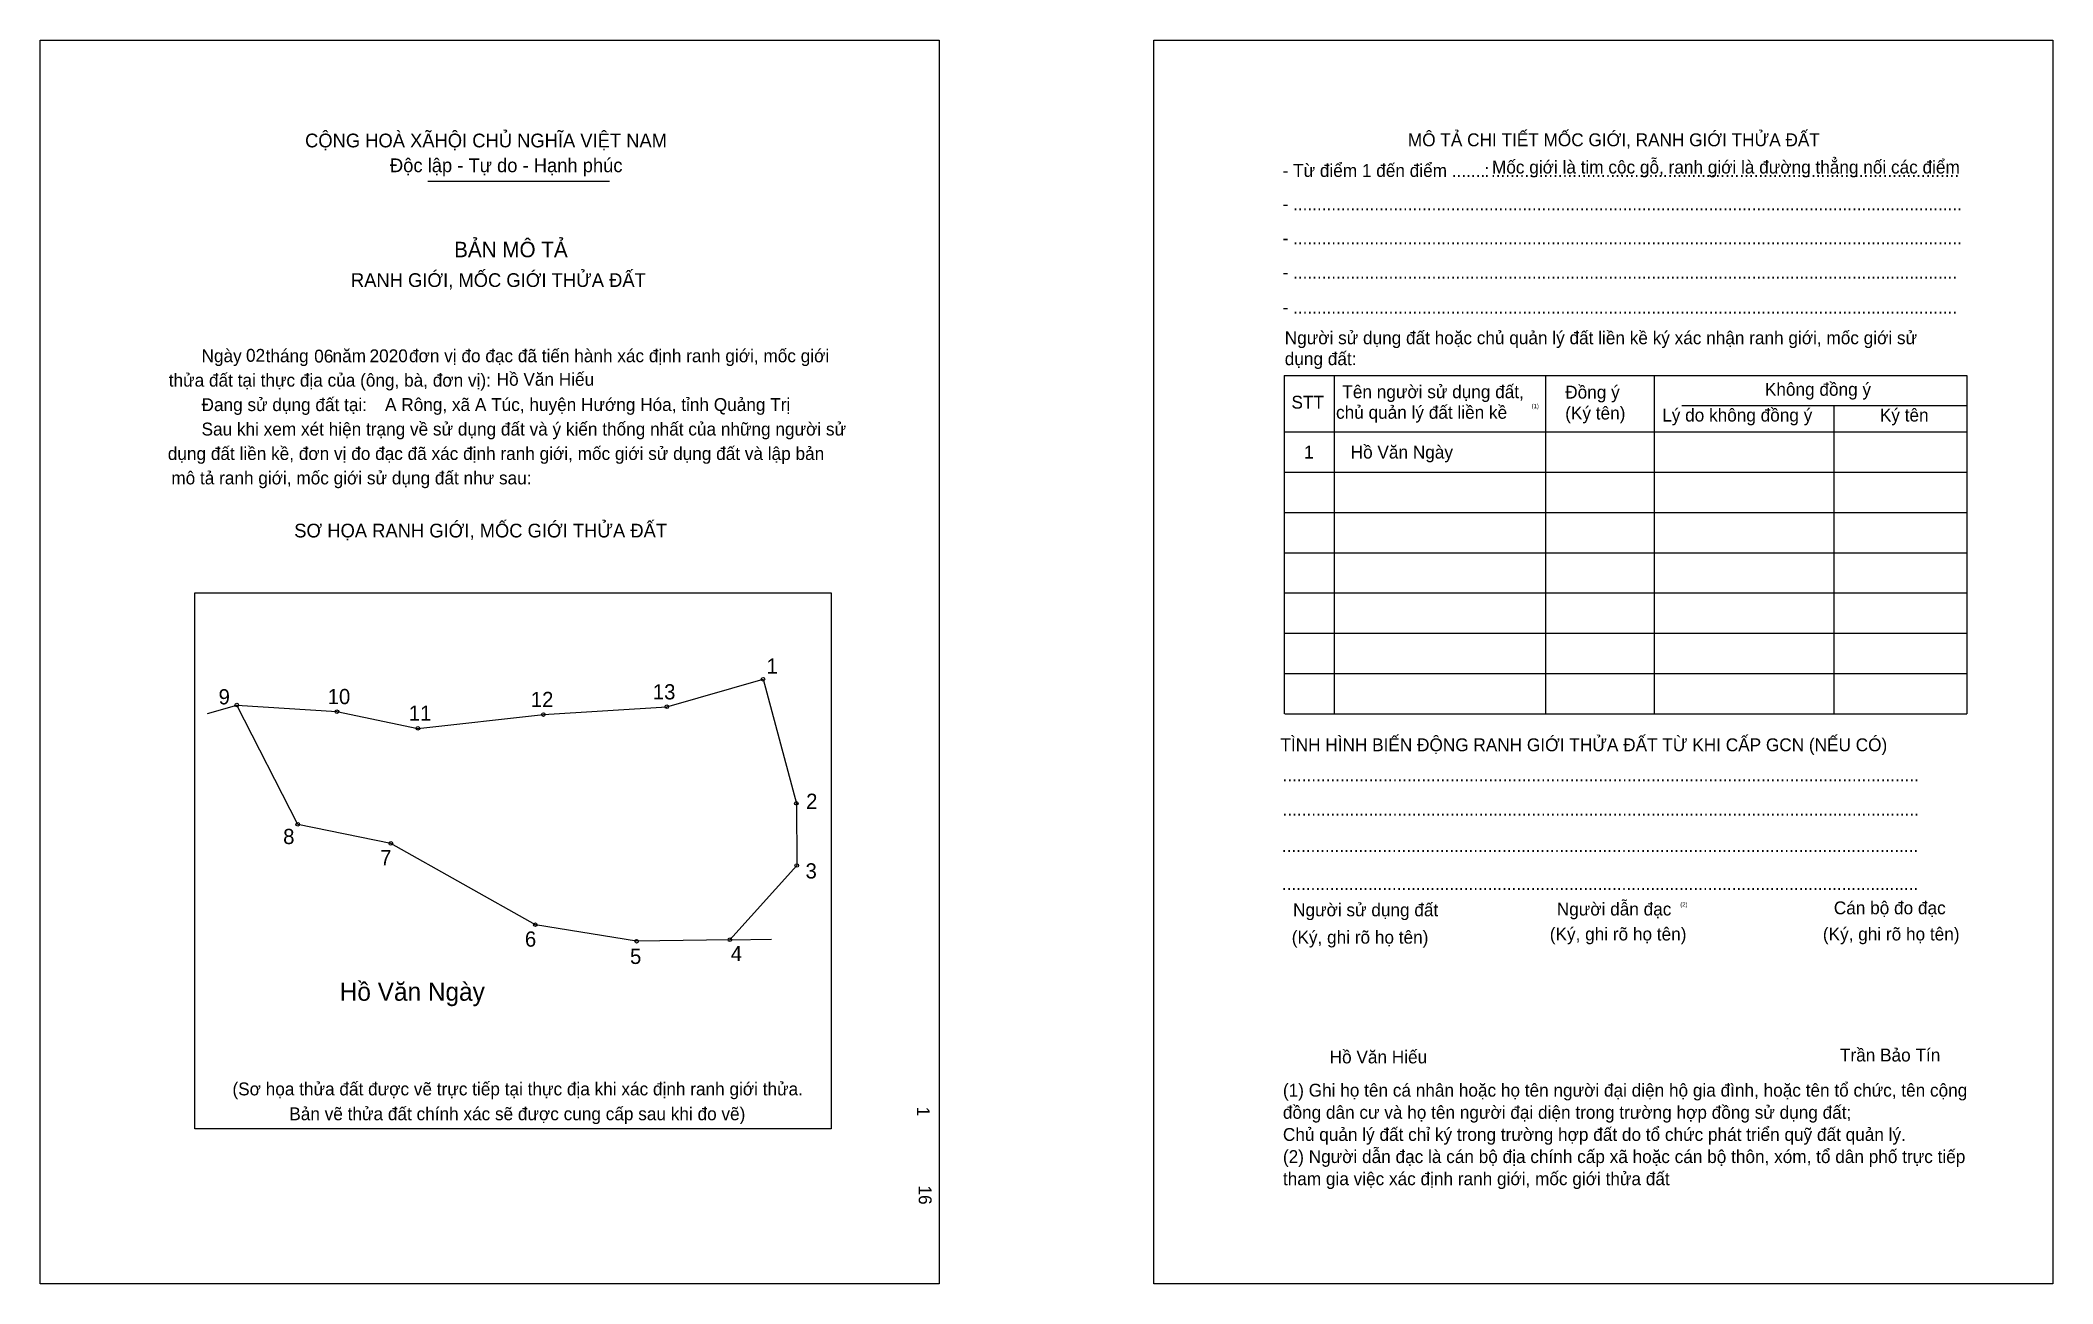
# Model space of a CAD drawing. Extents: x 546064 to 546514, y 1824070 to 1824348.
import ezdxf

# ---------------------------------------------------------------- set-up
doc = ezdxf.new("R2010")
doc.units = 0
for name, color, linetype in [('bmtKhungInTrang1', 7, 'Continuous'), ('bmtKhungInTrang2', 7, 'Continuous'), ('bmtNoiDung', 7, 'Continuous'), ('bmtTemplate', 7, 'Continuous'), ('CanhThua', 7, 'Continuous'), ('MocDinhThua', 7, 'Continuous'), ('RauThua', 7, 'Continuous'), ('SoHieuDinhThua', 7, 'Continuous'), ('TenChuLanCan', 7, 'Continuous')]:
    doc.layers.add(name, color=color, linetype=linetype)

msp = doc.modelspace()

# ---------------------------------------------------------------- linework, layer by layer
at = {"layer": 'bmtKhungInTrang1'}
msp.add_lwpolyline([(546064.12, 1824347.74), (546265.18, 1824347.74), (546265.18, 1824069.65), (546064.12, 1824069.65)], close=True, dxfattribs=at)
at = {"layer": 'bmtKhungInTrang2'}
msp.add_lwpolyline([(546313.12, 1824347.74), (546514.18, 1824347.74), (546514.18, 1824069.65), (546313.12, 1824069.65)], close=True, dxfattribs=at)
at = {"layer": 'bmtTemplate'}
for p, q in [((546150.76, 1824316.23), (546191.42, 1824316.23)), ((546353.46, 1824272.74), (546353.46, 1824197.14)), ((546400.75, 1824272.74), (546400.75, 1824197.14)), ((546425.08, 1824272.83), (546425.08, 1824197.14)), ((546494.93, 1824272.74), (546494.93, 1824197.14)), ((546431.26, 1824266.08), (546494.93, 1824266.08)), ((546342.43, 1824260.14), (546494.93, 1824260.14)), ((546342.43, 1824251.14), (546494.93, 1824251.14)), ((546342.43, 1824242.14), (546494.93, 1824242.14)), ((546342.43, 1824233.14), (546494.93, 1824233.14)), ((546342.43, 1824224.14), (546494.93, 1824224.14)), ((546342.43, 1824215.14), (546494.93, 1824215.14)), ((546342.43, 1824206.14), (546494.93, 1824206.14)), ((546342.43, 1824197.14), (546494.93, 1824197.14))]:
    msp.add_line(p, q, dxfattribs=at)
for points in [[(546342.33, 1824272.74), (546494.93, 1824272.74)], [(546342.33, 1824272.74), (546342.33, 1824197.14)], [(546465.25, 1824265.99), (546465.25, 1824197.14)]]:
    msp.add_lwpolyline(points, dxfattribs=at)
msp.add_lwpolyline([(546098.71, 1824104.29), (546098.71, 1824224.13), (546240.97, 1824224.13), (546240.97, 1824104.29)], close=True, dxfattribs=at)
at = {"layer": 'CanhThua'}
for p, q in [((546204.22, 1824198.68), (546225.75, 1824204.85)), ((546225.75, 1824204.85), (546233.21, 1824177.09)), ((546121.72, 1824172.39), (546108.06, 1824199.05)), ((546108.06, 1824199.05), (546130.46, 1824197.6)), ((546130.46, 1824197.6), (546148.57, 1824193.86)), ((546148.57, 1824193.86), (546176.63, 1824196.93)), ((546176.63, 1824196.93), (546204.22, 1824198.68)), ((546233.21, 1824177.09), (546233.3, 1824163.19)), ((546142.54, 1824168.13), (546121.72, 1824172.39)), ((546174.84, 1824149.95), (546142.54, 1824168.13)), ((546233.3, 1824163.19), (546218.34, 1824146.59)), ((546197.49, 1824146.26), (546174.84, 1824149.95)), ((546218.34, 1824146.59), (546197.49, 1824146.26))]:
    msp.add_line(p, q, dxfattribs=at)
at = {"layer": 'MocDinhThua'}
for centre in [(546225.75, 1824204.85), (546108.06, 1824199.05), (546130.46, 1824197.6), (546176.63, 1824196.93), (546204.22, 1824198.68), (546148.57, 1824193.86), (546233.21, 1824177.09), (546121.72, 1824172.39), (546142.54, 1824168.13), (546233.3, 1824163.19), (546174.84, 1824149.95), (546218.34, 1824146.59), (546197.49, 1824146.26)]:
    msp.add_circle(centre, 0.408, dxfattribs=at)
at = {"layer": 'RauThua'}
for p, q in [((546101.52, 1824197.21), (546108.06, 1824199.05)), ((546218.34, 1824146.59), (546227.63, 1824146.74))]:
    msp.add_line(p, q, dxfattribs=at)

# ---------------------------------------------------------------- texts
at = {"layer": 'bmtNoiDung'}
for s, height, p in [('02', 2.877, (546110.13, 1824275.84)), ('06', 2.877, (546125.38, 1824275.67)), ('2020', 2.877, (546137.76, 1824275.74)), ('Hồ Văn Hiếu', 2.8768, (546166.18, 1824270.48)), ('A Rông, xã A Túc, huyện Hướng Hóa, tỉnh Quảng Trị', 2.8768, (546141.22, 1824264.83)), ('1', 2.88, (546346.76, 1824254.2)), ('Hồ Văn Ngày ', 2.8768, (546357.17, 1824254.2)), ('Hồ Văn Hiếu', 2.8768, (546352.47, 1824118.94))]:
    msp.add_text(s, height=height, dxfattribs=at).set_placement(p)
for s, height, p in [('1', 2.88, (546260.17, 1824109.24)), ('16', 2.877, (546260.58, 1824091.63))]:
    msp.add_text(s, height=height, rotation=270, dxfattribs=at).set_placement(p)
at = {"layer": 'bmtTemplate'}
for s, height, p in [('CỘNG HOÀ XÃHỘI CHỦ NGHĨA VIỆT NAM', 3.0686, (546123.34, 1824323.79)), ('MÔ TẢ CHI TIẾT MỐC GIỚI, RANH GIỚI THỬA ĐẤT', 2.8757, (546369.97, 1824324.04)), ('Độc lập - Tự do - Hạnh phúc', 3.0686, (546142.32, 1824318.24)), ('- Từ điểm 1 đến điểm .......', 2.8757, (546341.94, 1824317.18)), (':', 2.88, (546387.12, 1824317.18)), ('Mốc giới là tim cộc gỗ, ranh giới là đường thẳng nối các điểm', 2.8757, (546388.78, 1824317.94)), ('..................................................................................................', 2.8757, (546388.54, 1824317.18)), ('- ............................................................................................................................................', 2.87568, (546341.94, 1824309.73)), ('BẢN MÔ TẢ', 3.452, (546156.68, 1824299.22)), ('- ............................................................................................................................................', 2.87568, (546341.94, 1824302.08)), ('RANH GIỚI, MỐC GIỚI THỬA ĐẤT', 3.0686, (546133.6, 1824292.57)), ('- ...........................................................................................................................................', 2.87568, (546341.94, 1824294.43)), ('- ...........................................................................................................................................', 2.87568, (546341.94, 1824286.6)), ('Người sử dụng đất hoặc chủ quản lý đất liền kề ký xác nhận ranh giới, mốc giới sử', 2.8757, (546342.43, 1824279.76)), ('Ngày     tháng     năm         đơn vị đo đạc đã tiến hành xác định ranh giới, mốc giới ', 2.8768, (546100.19, 1824275.74)), ('dụng đất:', 2.876, (546342.43, 1824275.08)), ('thửa đất tại thực địa của (ông, bà, đơn vị):', 2.8768, (546092.86, 1824270.28)), ('Tên người sử dụng đất,', 2.8757, (546355.31, 1824267.7)), ('Đồng ý', 2.876, (546405.15, 1824267.61)), ('Không đồng ý', 2.8757, (546449.81, 1824268.24)), ('Đang sử dụng đất tại:', 2.8768, (546100.19, 1824264.81)), ('STT', 2.876, (546343.93, 1824265.36)), ('chủ quản lý đất liền kề', 2.8757, (546353.9, 1824263.1)), ('(1)', 0.959, (546397.64, 1824265.46)), ('(Ký tên)', 2.876, (546405.15, 1824262.93)), ('Lý do không đồng ý', 2.8757, (546426.84, 1824262.48)), ('Ký tên', 2.876, (546475.51, 1824262.48)), ('Sau khi xem xét hiện trạng về sử dụng đất và ý kiến thống nhất của những người sử ', 2.8768, (546100.19, 1824259.35)), ('dụng đất liền kề, đơn vị đo đạc đã xác định ranh giới, mốc giới sử dụng đất và lập bản', 2.8768, (546092.64, 1824253.88)), ('mô tả ranh giới, mốc giới sử dụng đất như sau:', 2.8768, (546093.43, 1824248.42)), ('SƠ HỌA RANH GIỚI, MỐC GIỚI THỬA ĐẤT', 3.0686, (546120.92, 1824236.55)), ('TÌNH HÌNH BIẾN ĐỘNG RANH GIỚI THỬA ĐẤT TỪ KHI CẤP GCN (NẾU CÓ)', 2.8757, (546341.46, 1824188.74)), ('.....................................................................................................................................', 2.87999, (546341.94, 1824181.98)), ('.....................................................................................................................................', 2.87999, (546341.94, 1824174.33)), ('.....................................................................................................................................', 2.87999, (546341.79, 1824166.23)), ('.....................................................................................................................................', 2.87999, (546341.79, 1824157.68)), ('Người sử dụng đất', 2.8757, (546344.29, 1824151.83)), ('Người dẫn đạc', 2.8757, (546403.27, 1824152.01)), ('(2)', 0.959, (546430.88, 1824153.99)), ('Cán bộ đo đạc', 2.8757, (546465.22, 1824152.28)), ('(Ký, ghi rõ họ tên)', 2.8757, (546343.99, 1824145.71)), ('(Ký, ghi rõ họ tên)', 2.8757, (546401.7, 1824146.43)), ('(Ký, ghi rõ họ tên)', 2.8757, (546462.77, 1824146.43)), ('Trần Bảo Tín', 2.8757, (546466.59, 1824119.36)), ('(Sơ họa thửa đất được vẽ trực tiếp tại thực địa khi xác định ranh giới thửa.', 2.8768, (546107.1, 1824111.78)), ('(1) Ghi họ tên cá nhân hoặc họ tên người đại diện hộ gia đình, hoặc tên tổ chức, tên cộng', 2.8757, (546342.02, 1824111.5)), ('Bản vẽ thửa đất chính xác sẽ được cung cấp sau khi đo vẽ)', 2.8768, (546119.82, 1824106.22)), ('đồng dân cư và họ tên người đại diện trong trường hợp đồng sử dụng đất;', 2.8757, (546342.02, 1824106.55)), ('Chủ quản lý đất chỉ ký trong trường hợp đất do tổ chức phát triển quỹ đất quản lý.', 2.8757, (546342.02, 1824101.6)), ('(2) Người dẫn đạc là cán bộ địa chính cấp xã hoặc cán bộ thôn, xóm, tổ dân phố trực tiếp', 2.8757, (546342.02, 1824096.65)), ('tham gia việc xác định ranh giới, mốc giới thửa đất', 2.8757, (546342.02, 1824091.7))]:
    msp.add_text(s, height=height, dxfattribs=at).set_placement(p)
at = {"layer": 'SoHieuDinhThua'}
for s, p in [('1', (546226.54, 1824206.11)), ('9', (546104, 1824199.22)), ('10', (546128.39, 1824199.27)), ('12', (546173.82, 1824198.62)), ('13', (546201.11, 1824200.33)), ('11', (546146.53, 1824195.55)), ('2', (546235.39, 1824175.85)), ('8', (546118.44, 1824167.98)), ('7', (546140.14, 1824163.25)), ('3', (546235.26, 1824160.28)), ('6', (546172.5, 1824145.04)), ('5', (546196.01, 1824141.17)), ('4', (546218.54, 1824141.8))]:
    msp.add_text(s, height=3.4, dxfattribs=at).set_placement(p)
at = {"layer": 'TenChuLanCan'}
msp.add_text('Hồ Văn Ngày', height=4.0804, dxfattribs=at).set_placement((546131.09, 1824132.94))

doc.saveas('drawing.dxf')
